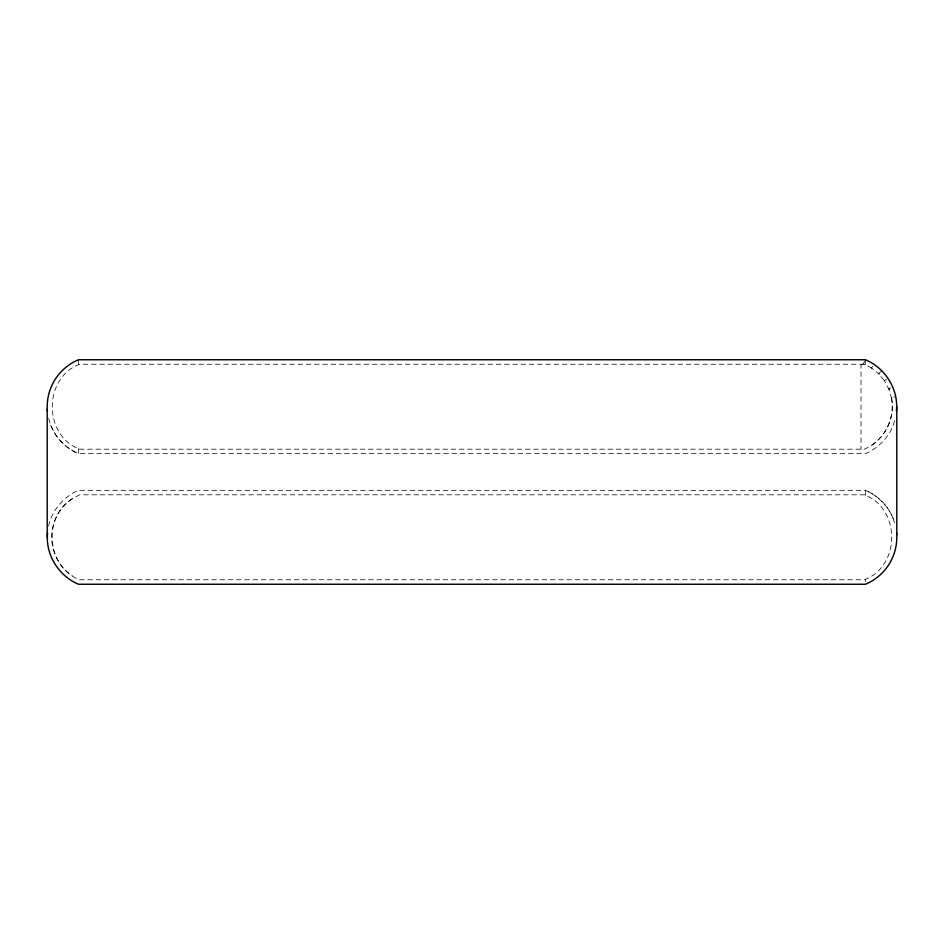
<?xml version="1.0" encoding="UTF-8"?>
<svg xmlns="http://www.w3.org/2000/svg" width="944" height="944" viewBox="0 0 944 944"><rect width="100%" height="100%" fill="white"/><g stroke="black" fill="none" stroke-linecap="round" stroke-linejoin="round"><path stroke-width="0.71" stroke-dasharray="4.72 3.54" d="M48.581 526.02C52.062 510.161 63.649 496.721 78.505 490.337L865.495 490.337C879.36 496.402 890.782 508.509 894.593 523.295M894.593 420.705C890.782 435.491 879.36 447.598 865.495 453.663L78.505 453.663C63.649 447.279 52.062 433.839 48.581 417.98M864.975 360.75L863.382 363.7L872.15 368.408L873.212 366.437M872.846 366.201L871.43 367.924L879.112 374.249L880.528 372.526M72.24 498.774C42.244 517.206 46.728 567.132 79.626 579.769L864.374 579.769C900.836 566.034 900.836 508.545 864.374 494.809L79.626 494.809L72.24 498.774A46.374 46.374 0 0 0 72.24 575.793M864.374 364.231L79.626 364.231C43.164 377.966 43.164 435.455 79.626 449.191L864.374 449.191C884.15 440.919 895.773 418.157 891.372 397.247L895.821 396.81M881.956 370.803L878.498 373.635L884.799 381.329L886.522 379.913M886.286 379.547L884.316 380.609L889 389.388L890.971 388.338M890.806 387.925L888.658 388.574L891.549 398.108L894.759 397.129M865.495 359.758L865.495 364.844L861.022 364.844L861.022 449.191M865.495 495.411L865.495 490.337A50.87 50.87 0 0 1 894.405 521.867M865.495 579.156L865.495 581.705M78.505 359.758L78.505 364.844M78.505 448.589L78.505 453.663A50.87 50.87 0 0 1 49.595 422.133M891.419 397.684A46.374 46.374 0 0 1 871.76 445.226"/><path stroke-width="1.42" d="M896.623 533.018A50.87 50.87 0 0 1 865.495 584.242L78.505 584.242C58.729 576.005 45.17 554.482 47.613 533.041M896.387 410.959C898.83 389.518 885.271 367.995 865.495 359.758L78.505 359.758A50.87 50.87 0 0 0 47.377 410.982M896.8 406.711L896.8 534.67M47.2 409.33L47.2 537.289"/></g></svg>
